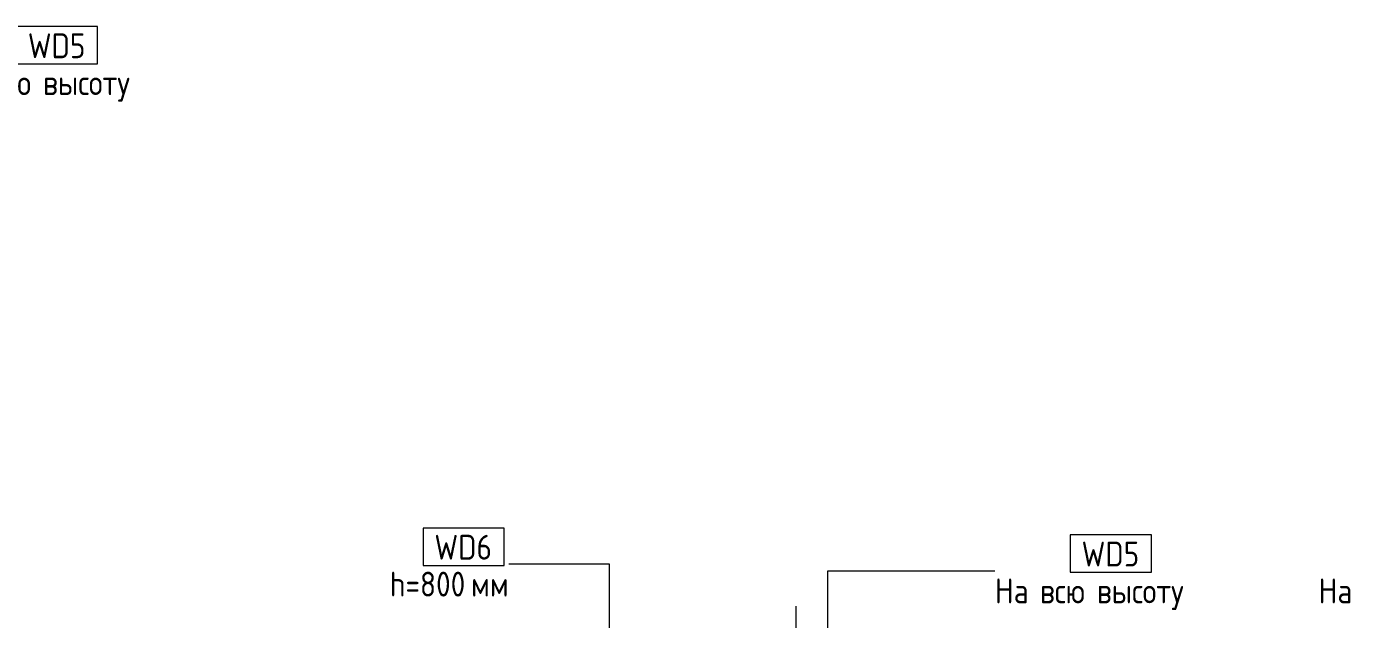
# Model space of a CAD drawing. Header units: millimetres. Extents: x 81037 to 284518, y -8553 to 29000.
# Drawn here: x 94510 to 105214, y 21922 to 26694 of the extents above; entities that cross this region are included whole.
import ezdxf

# ---------------------------------------------------------------- set-up
doc = ezdxf.new("R2010")
doc.units = ezdxf.units.MM
doc.layers.add('A-WALL-IDEN', color=7, linetype='Continuous', lineweight=9)
doc.layers.add('Оси', color=7, linetype='Continuous', lineweight=9)
doc.styles.add('GOST Common_1', font='GOST_Common.ttf', dxfattribs={"width": 0.9, "height": 200})

# ---------------------------------------------------------------- blocks, each defined once
blk = doc.blocks.new('М_стена2 - Типоразмер-30678229-План монтажа стен и перегородок 2 этажа в осях 23_33')
at = {"layer": 'A-WALL-IDEN'}
for p, q in [((3.26, 1.52), (-3.27, 1.52)), ((-3.27, 1.52), (-3.27, -1.48)), ((3.26, -1.48), (3.26, 1.52)), ((-3.27, -1.48), (3.26, -1.48))]:
    blk.add_line(p, q, dxfattribs=at)

msp = doc.modelspace()

# ---------------------------------------------------------------- linework, layer by layer
at = {"layer": 'A-WALL-IDEN'}
for p, q in [((99204.5, 22367.3), (98394, 22367.3)), ((99204.5, 20932.5), (99204.5, 22367.3)), ((100965, 22312.6), (102309.3, 22312.6)), ((100965, 20745.3), (100965, 22312.6))]:
    msp.add_line(p, q, dxfattribs=at)
at = {"layer": 'Оси'}
msp.add_line((100710, 19528.3), (100710, 22028.3), dxfattribs=at)

# ---------------------------------------------------------------- block references
at = {"layer": 'A-WALL-IDEN', "xscale": 99.99999999999993, "yscale": 99.99999999999993, "zscale": 99.99999999999993}
for p in [(94756.2, 26542), (98031.4, 22505.3), (103244.5, 22450.6)]:
    msp.add_blockref('М_стена2 - Типоразмер-30678229-План монтажа стен и перегородок 2 этажа в осях 23_33', p, dxfattribs=at)

# ---------------------------------------------------------------- texts
at = {"layer": 'A-WALL-IDEN', "char_height": 200, "attachment_point": 1, "style": 'GOST Common_1'}
for s, insert, width in [('WD5', (94519.7, 26640), 584.43), ('\\fGOST Common|b0|i0|c204|p34|;\\W.9; ', (94577.1, 26343.1), 79.367), ('всю', (94184.2, 26343.1), 476.202), ('высоту', (94642.6, 26343.1), 981.265), ('WD6', (97794.9, 22603.4), 584.43), ('WD5', (103008, 22548.6), 584.43), ('h=800', (97435.5, 22306.4), 793.671), ('мм', (98090.4, 22306.4), 360.759), ('На', (102309.3, 22251.7), 360.759), ('\\fGOST Common|b0|i0|c204|p34|;\\W.9; ', (102607, 22251.7), 79.367), ('всю', (102672.5, 22251.7), 476.202), ('\\fGOST Common|b0|i0|c204|p34|;\\W.9; ', (103065.4, 22251.7), 79.367), ('высоту', (103130.9, 22251.7), 981.265), ('На', (104916.3, 22251.7), 360.759), ('\\fGOST Common|b0|i0|c204|p34|;\\W.9; ', (105214, 22251.7), 79.367)]:
    msp.add_mtext(s, dxfattribs=dict(at, insert=insert, width=width))

doc.saveas('drawing.dxf')
